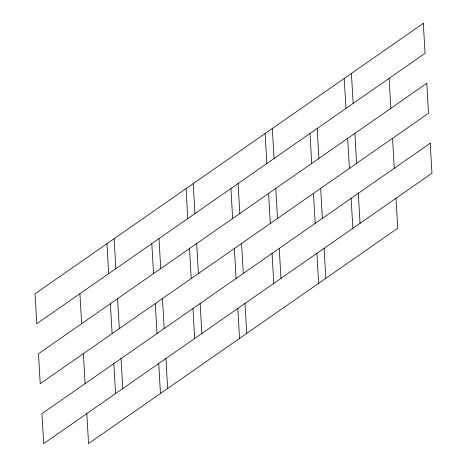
<?xml version="1.0" encoding="UTF-8"?>
<svg xmlns="http://www.w3.org/2000/svg" width="467" height="467" viewBox="0 0 467 467"><rect width="100%" height="100%" fill="white"/><g stroke="black" fill="none" stroke-linecap="round" stroke-linejoin="round"><path stroke-width="0.7" d="M389.099 78.363L390.826 108.338M392.554 138.314L394.282 168.283M396.01 198.259L397.738 228.235L88.549 443.574L86.821 413.604M351.418 73.43L353.145 103.405M354.873 133.375L356.601 163.351M358.329 193.326L360.057 223.296M344.226 78.438L345.954 108.414M347.682 138.384L349.409 168.359M351.137 198.335L352.865 228.305M317.192 128.443L318.92 158.418M320.648 188.394L322.376 218.363M324.104 248.339L325.832 278.314M310 133.451L311.728 163.427M313.456 193.396L315.184 223.372M316.912 253.347L318.646 283.323M272.319 128.518L274.047 158.494M275.775 188.464L277.509 218.439M279.237 248.415L280.965 278.385M265.133 133.527L266.861 163.497M268.589 193.472L270.317 223.448M272.045 253.423L273.773 283.393M238.1 183.531L239.828 213.507M241.556 243.476L243.284 273.452M245.012 303.427L246.739 333.403M230.908 188.54L232.636 218.515M234.364 248.485L236.092 278.46M237.82 308.436L239.548 338.406M193.227 183.607L194.955 213.577M196.683 243.552L198.411 273.528M200.139 303.503L201.867 333.473M186.035 188.615L187.763 218.585M189.491 248.561L191.225 278.536M192.953 308.506L194.681 338.482M159.002 238.619L160.73 268.595M162.458 298.565L164.191 328.54M165.919 358.516L167.647 388.486M151.816 243.628L153.544 273.604M155.272 303.573L157 333.549M158.727 363.524L160.455 393.494M114.135 238.695L115.863 268.665M117.591 298.641L119.319 328.616M121.046 358.586L122.774 388.562M106.943 243.704L108.671 273.674M110.399 303.649L112.127 333.625M113.855 363.595L115.582 393.57M79.91 293.708L81.637 323.684M83.365 353.653L85.093 383.629M423.318 23.35L35.037 293.784L36.77 323.754L425.046 53.326L423.318 23.35M426.774 83.295L38.498 353.729L40.226 383.705L428.502 113.271L426.774 83.295M430.23 143.246L41.954 413.674L43.682 443.65L431.963 173.216L430.23 143.246"/></g></svg>
